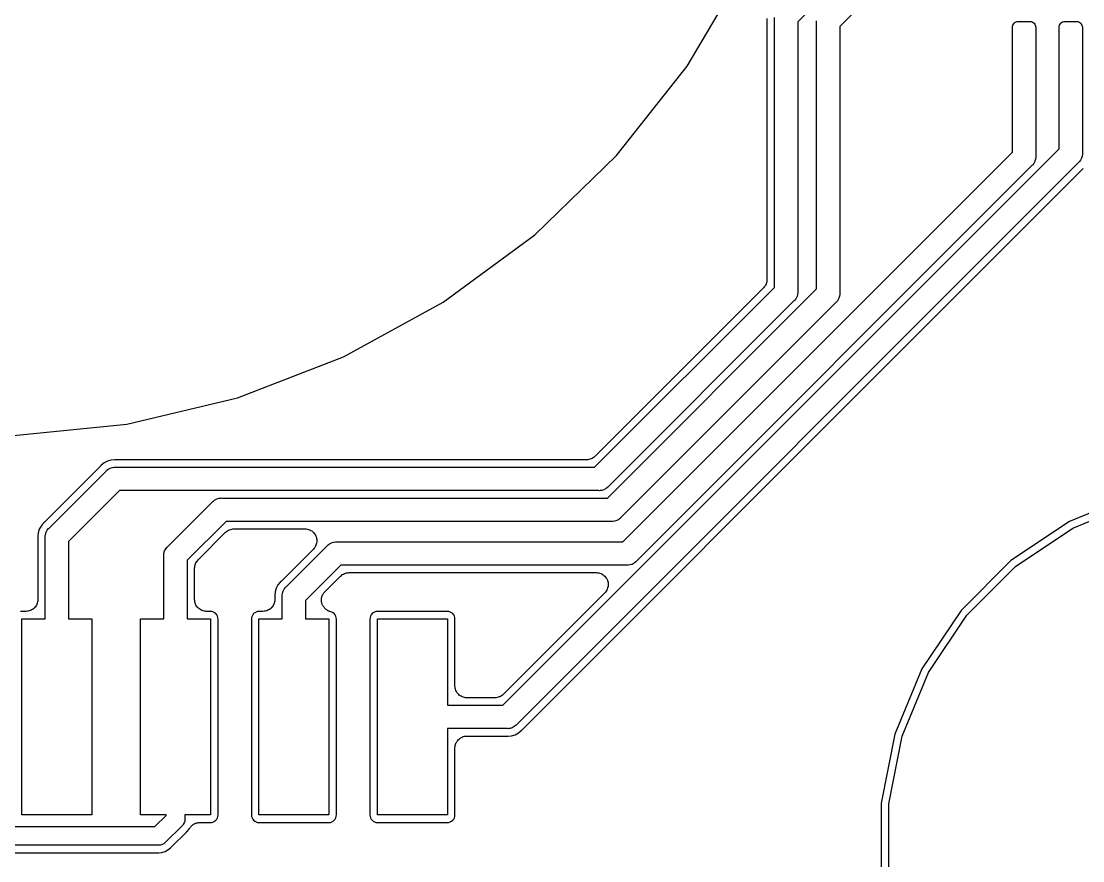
# Model space of a CAD drawing. Extents: x 115.8 to 161.5, y -138.1 to -92.5.
# Drawn here: x 139.05 to 150.43, y -128.94 to -119.95 of the extents above; entities that cross this region are included whole.
import ezdxf

# ---------------------------------------------------------------- set-up
doc = ezdxf.new("R2010")
doc.units = 0
doc.layers.add('BLACK', color=7, linetype='CONTINUOUS')

msp = doc.modelspace()

# ---------------------------------------------------------------- linework, layer by layer
at = {"layer": 'BLACK', "linetype": 'CONTINUOUS'}
for p, q in [((148.502, -118.825), (147.375, -119.952)), ((148.502, -119.325), (147.825, -120.002)), ((146.189, -120.43), (146.81, -119.381)), ((147.045, -119.916), (147.045, -122.712)), ((147.125, -122.798), (147.125, -119.906)), ((147.375, -119.952), (147.375, -122.844)), ((147.574, -119.95), (147.575, -119.944)), ((147.575, -119.956), (147.574, -119.95)), ((147.575, -122.815), (147.575, -119.956)), ((147.825, -120.002), (147.825, -122.861)), ((149.675, -120.012), (149.676, -120)), ((149.675, -120.762), (149.675, -120.012)), ((149.676, -120), (149.68, -119.989)), ((149.68, -119.989), (149.686, -119.978)), ((149.686, -119.978), (149.693, -119.968)), ((149.693, -119.968), (149.703, -119.961)), ((149.703, -119.961), (149.714, -119.955)), ((149.714, -119.955), (149.725, -119.951)), ((149.725, -119.951), (149.737, -119.95)), ((149.737, -119.95), (149.862, -119.95)), ((149.862, -119.95), (149.875, -119.951)), ((149.875, -119.951), (149.886, -119.955)), ((149.886, -119.955), (149.897, -119.961)), ((149.897, -119.961), (149.907, -119.968)), ((149.907, -119.968), (149.914, -119.978)), ((149.914, -119.978), (149.92, -119.989)), ((149.92, -119.989), (149.924, -120)), ((149.924, -120), (149.925, -120.012)), ((149.925, -120.012), (149.925, -121.394)), ((150.175, -120.012), (150.176, -120)), ((150.175, -120.381), (150.175, -120.012)), ((150.176, -120), (150.18, -119.989)), ((150.18, -119.989), (150.186, -119.978)), ((150.186, -119.978), (150.193, -119.968)), ((150.193, -119.968), (150.203, -119.961)), ((150.203, -119.961), (150.214, -119.955)), ((150.214, -119.955), (150.225, -119.951)), ((150.225, -119.951), (150.237, -119.95)), ((150.237, -119.95), (150.362, -119.95)), ((150.362, -119.95), (150.375, -119.951)), ((150.375, -119.951), (150.386, -119.955)), ((150.386, -119.955), (150.397, -119.961)), ((150.397, -119.961), (150.407, -119.968)), ((150.407, -119.968), (150.414, -119.978)), ((150.414, -119.978), (150.42, -119.989)), ((150.42, -119.989), (150.424, -120)), ((150.424, -120), (150.425, -120.012)), ((150.425, -120.012), (150.425, -121.361)), ((145.433, -121.387), (146.189, -120.43)), ((150.175, -121.315), (150.175, -120.381)), ((149.675, -120.763), (149.675, -120.762)), ((149.675, -121.348), (149.675, -120.763)), ((144.215, -127.275), (150.175, -121.315)), ((144.557, -122.234), (145.433, -121.387)), ((145.499, -125.524), (149.675, -121.348)), ((149.925, -121.394), (149.926, -121.4)), ((150.423, -121.391), (150.417, -121.413)), ((150.425, -121.373), (150.423, -121.391)), ((150.425, -121.361), (150.426, -121.367)), ((150.426, -121.367), (150.425, -121.373)), ((150.425, -121.373), (150.425, -121.373)), ((150.384, -121.459), (144.359, -127.484)), ((149.884, -121.493), (145.644, -125.733)), ((149.889, -121.489), (149.884, -121.493)), ((149.893, -121.484), (149.889, -121.489)), ((149.904, -121.47), (149.893, -121.484)), ((149.916, -121.448), (149.904, -121.47)), ((149.917, -121.443), (149.916, -121.448)), ((149.923, -121.425), (149.917, -121.443)), ((149.925, -121.406), (149.923, -121.425)), ((149.926, -121.4), (149.925, -121.406)), ((149.925, -121.406), (149.925, -121.406)), ((150.389, -121.456), (150.384, -121.459)), ((150.395, -121.448), (150.389, -121.456)), ((150.404, -121.436), (150.395, -121.448)), ((150.416, -121.415), (150.404, -121.436)), ((150.417, -121.413), (150.416, -121.415)), ((149.221, -122.735), (150.433, -121.523)), ((143.576, -122.957), (144.557, -122.234)), ((147.035, -122.763), (147.029, -122.773)), ((147.039, -122.75), (147.035, -122.761)), ((147.035, -122.761), (147.035, -122.762)), ((147.035, -122.762), (147.035, -122.763)), ((147.042, -122.739), (147.039, -122.75)), ((147.044, -122.726), (147.042, -122.738)), ((147.042, -122.738), (147.042, -122.738)), ((147.042, -122.738), (147.042, -122.739)), ((147.045, -122.714), (147.044, -122.726)), ((147.045, -122.712), (147.045, -122.713)), ((147.045, -122.713), (147.045, -122.713)), ((147.045, -122.713), (147.045, -122.713)), ((147.045, -122.713), (147.045, -122.714)), ((148.334, -123.623), (149.221, -122.735)), ((149.221, -122.735), (149.221, -122.735)), ((145.198, -124.725), (147.125, -122.798)), ((147.008, -122.802), (145.202, -124.608)), ((145.335, -125.055), (147.575, -122.815)), ((147.015, -122.793), (147.008, -122.802)), ((147.023, -122.784), (147.015, -122.793)), ((147.024, -122.783), (147.023, -122.784)), ((147.023, -122.784), (147.023, -122.784)), ((147.029, -122.773), (147.024, -122.783)), ((147.373, -122.875), (147.367, -122.896)), ((147.375, -122.856), (147.373, -122.875)), ((147.375, -122.844), (147.376, -122.85)), ((147.376, -122.85), (147.375, -122.856)), ((147.375, -122.856), (147.375, -122.856)), ((147.825, -122.873), (147.823, -122.891)), ((147.825, -122.861), (147.826, -122.867)), ((147.826, -122.867), (147.825, -122.873)), ((147.825, -122.873), (147.825, -122.873)), ((142.506, -123.543), (143.576, -122.957)), ((147.334, -122.943), (145.343, -124.934)), ((147.784, -122.959), (145.479, -125.264)), ((147.339, -122.939), (147.334, -122.943)), ((147.343, -122.934), (147.339, -122.939)), ((147.354, -122.92), (147.343, -122.934)), ((147.343, -122.934), (147.343, -122.934)), ((147.366, -122.898), (147.354, -122.92)), ((147.367, -122.896), (147.366, -122.898)), ((147.789, -122.956), (147.784, -122.959)), ((147.793, -122.951), (147.789, -122.956)), ((147.804, -122.937), (147.793, -122.951)), ((147.793, -122.951), (147.793, -122.951)), ((147.816, -122.915), (147.804, -122.936)), ((147.804, -122.936), (147.804, -122.937)), ((147.823, -122.891), (147.816, -122.915)), ((141.369, -123.981), (142.506, -123.543)), ((144.423, -127.533), (148.334, -123.623)), ((148.334, -123.623), (148.334, -123.623)), ((140.183, -124.264), (141.369, -123.981)), ((138.97, -124.386), (140.183, -124.264)), ((139.94, -124.679), (139.908, -124.704)), ((139.975, -124.66), (139.94, -124.679)), ((140.014, -124.648), (139.975, -124.66)), ((140.05, -124.644), (140.014, -124.648)), ((140.054, -124.644), (140.05, -124.644)), ((140.05, -124.644), (140.05, -124.644)), ((140.058, -124.644), (140.054, -124.644)), ((140.063, -124.644), (140.058, -124.644)), ((140.069, -124.645), (140.063, -124.644)), ((140.07, -124.645), (140.069, -124.645)), ((145.112, -124.645), (140.07, -124.645)), ((145.124, -124.644), (145.112, -124.645)), ((145.136, -124.643), (145.124, -124.644)), ((145.137, -124.643), (145.136, -124.643)), ((145.136, -124.643), (145.136, -124.643)), ((145.148, -124.639), (145.137, -124.643)), ((145.16, -124.636), (145.148, -124.639)), ((145.161, -124.635), (145.16, -124.636)), ((145.16, -124.636), (145.16, -124.636)), ((145.171, -124.63), (145.161, -124.635)), ((145.182, -124.625), (145.171, -124.63)), ((145.183, -124.624), (145.182, -124.624)), ((145.182, -124.624), (145.182, -124.625)), ((145.192, -124.616), (145.183, -124.624)), ((145.201, -124.609), (145.192, -124.616)), ((145.202, -124.608), (145.201, -124.609)), ((145.202, -124.608), (145.202, -124.608)), ((145.202, -124.608), (145.202, -124.608)), ((145.202, -124.608), (145.202, -124.608)), ((139.898, -124.717), (139.302, -125.313)), ((139.351, -125.376), (139.961, -124.766)), ((139.901, -124.712), (139.898, -124.717)), ((139.905, -124.709), (139.901, -124.712)), ((139.906, -124.707), (139.905, -124.709)), ((139.908, -124.704), (139.906, -124.707)), ((139.961, -124.766), (139.965, -124.761)), ((139.965, -124.761), (139.97, -124.757)), ((139.97, -124.757), (139.984, -124.746)), ((139.97, -124.757), (139.97, -124.757)), ((139.984, -124.746), (140.006, -124.734)), ((139.984, -124.746), (139.984, -124.746)), ((139.984, -124.746), (139.984, -124.746)), ((140.006, -124.734), (140.03, -124.727)), ((140.03, -124.727), (140.048, -124.725)), ((140.048, -124.725), (140.054, -124.724)), ((140.048, -124.725), (140.048, -124.725)), ((140.054, -124.724), (140.06, -124.725)), ((140.06, -124.725), (145.198, -124.725)), ((140.106, -124.975), (139.56, -125.521)), ((145.244, -124.975), (140.106, -124.975)), ((145.25, -124.976), (145.244, -124.975)), ((145.256, -124.975), (145.25, -124.976)), ((145.275, -124.973), (145.256, -124.975)), ((145.256, -124.975), (145.256, -124.975)), ((145.298, -124.966), (145.275, -124.973)), ((145.32, -124.954), (145.298, -124.966)), ((145.339, -124.939), (145.32, -124.954)), ((145.343, -124.934), (145.339, -124.939)), ((150.983, -125.017), (150.286, -125.306)), ((140.621, -125.577), (141.102, -125.096)), ((141.102, -125.096), (141.106, -125.091)), ((141.106, -125.091), (141.111, -125.087)), ((141.111, -125.087), (141.125, -125.076)), ((141.111, -125.087), (141.111, -125.087)), ((141.125, -125.076), (141.147, -125.064)), ((141.147, -125.064), (141.152, -125.062)), ((141.152, -125.062), (141.17, -125.057)), ((141.17, -125.057), (141.189, -125.055)), ((141.189, -125.055), (141.195, -125.054)), ((141.189, -125.055), (141.189, -125.055)), ((141.195, -125.054), (141.201, -125.055)), ((141.201, -125.055), (145.335, -125.055)), ((150.324, -125.377), (151.006, -125.094)), ((145.479, -125.264), (145.476, -125.269)), ((139.264, -125.355), (139.245, -125.39)), ((139.276, -125.34), (139.264, -125.355)), ((139.289, -125.323), (139.276, -125.34)), ((139.276, -125.34), (139.276, -125.34)), ((139.292, -125.321), (139.289, -125.323)), ((139.296, -125.317), (139.292, -125.321)), ((139.3, -125.314), (139.296, -125.317)), ((139.302, -125.313), (139.3, -125.314)), ((139.331, -125.399), (139.346, -125.38)), ((139.346, -125.38), (139.351, -125.376)), ((141.247, -125.305), (140.83, -125.722)), ((145.381, -125.305), (141.247, -125.305)), ((145.387, -125.306), (145.381, -125.305)), ((145.393, -125.305), (145.387, -125.306)), ((145.411, -125.303), (145.393, -125.305)), ((145.393, -125.305), (145.393, -125.305)), ((145.435, -125.296), (145.411, -125.303)), ((145.456, -125.284), (145.435, -125.296)), ((145.476, -125.269), (145.456, -125.284)), ((150.286, -125.306), (149.659, -125.725)), ((149.71, -125.787), (150.324, -125.377)), ((139.233, -125.429), (139.229, -125.465)), ((139.229, -125.465), (139.229, -125.465)), ((139.229, -125.465), (139.229, -125.469)), ((139.229, -125.469), (139.229, -125.473)), ((139.229, -125.473), (139.23, -125.475)), ((139.23, -125.475), (139.229, -125.48)), ((139.229, -125.48), (139.23, -125.485)), ((139.23, -125.485), (139.23, -126.142)), ((139.245, -125.39), (139.233, -125.429)), ((139.309, -125.469), (139.31, -125.463)), ((139.31, -125.475), (139.309, -125.469)), ((139.31, -125.463), (139.312, -125.445)), ((139.31, -125.463), (139.31, -125.463)), ((139.31, -126.35), (139.31, -125.475)), ((139.312, -125.445), (139.319, -125.421)), ((139.319, -125.421), (139.331, -125.399)), ((140.947, -125.718), (141.243, -125.422)), ((141.243, -125.422), (141.244, -125.421)), ((141.243, -125.422), (141.243, -125.422)), ((141.243, -125.422), (141.243, -125.422)), ((141.243, -125.422), (141.243, -125.422)), ((141.244, -125.421), (141.253, -125.414)), ((141.253, -125.414), (141.262, -125.406)), ((141.262, -125.406), (141.263, -125.406)), ((141.263, -125.405), (141.274, -125.4)), ((141.263, -125.406), (141.263, -125.405)), ((141.274, -125.4), (141.284, -125.395)), ((141.284, -125.395), (141.285, -125.394)), ((141.285, -125.394), (141.297, -125.391)), ((141.285, -125.394), (141.285, -125.394)), ((141.297, -125.391), (141.308, -125.387)), ((141.308, -125.387), (141.309, -125.387)), ((141.309, -125.387), (141.321, -125.386)), ((141.309, -125.387), (141.309, -125.387)), ((141.321, -125.386), (141.333, -125.385)), ((141.333, -125.385), (142.093, -125.385)), ((142.093, -125.385), (142.095, -125.385)), ((142.095, -125.385), (142.095, -125.385)), ((142.095, -125.385), (142.095, -125.385)), ((142.095, -125.385), (142.095, -125.385)), ((142.095, -125.385), (142.107, -125.386)), ((142.107, -125.386), (142.119, -125.388)), ((142.119, -125.388), (142.12, -125.388)), ((142.12, -125.388), (142.12, -125.388)), ((142.12, -125.388), (142.131, -125.391)), ((142.131, -125.391), (142.143, -125.395)), ((142.143, -125.395), (142.143, -125.395)), ((142.143, -125.395), (142.144, -125.395)), ((142.144, -125.395), (142.154, -125.401)), ((142.154, -125.401), (142.165, -125.407)), ((142.165, -125.407), (142.165, -125.407)), ((142.165, -125.407), (142.165, -125.407)), ((142.165, -125.407), (142.174, -125.415)), ((142.174, -125.415), (142.184, -125.423)), ((142.184, -125.423), (142.184, -125.423)), ((142.184, -125.423), (142.184, -125.423)), ((142.184, -125.423), (142.192, -125.433)), ((142.192, -125.433), (142.199, -125.442)), ((142.199, -125.442), (142.2, -125.442)), ((142.2, -125.442), (142.2, -125.442)), ((142.2, -125.442), (142.205, -125.453)), ((142.205, -125.453), (142.211, -125.464)), ((142.211, -125.464), (142.211, -125.464)), ((142.211, -125.464), (142.211, -125.464)), ((142.211, -125.464), (142.215, -125.476)), ((142.215, -125.476), (142.218, -125.488)), ((142.218, -125.488), (142.218, -125.488)), ((142.218, -125.488), (142.218, -125.488)), ((142.218, -125.488), (142.219, -125.5)), ((139.56, -125.521), (139.56, -126.35)), ((140.589, -125.622), (140.601, -125.6)), ((140.601, -125.6), (140.616, -125.581)), ((140.616, -125.581), (140.621, -125.577)), ((142.183, -125.602), (141.842, -125.944)), ((141.891, -126.007), (142.333, -125.565)), ((142.191, -125.592), (142.183, -125.602)), ((142.199, -125.583), (142.191, -125.592)), ((142.205, -125.572), (142.199, -125.583)), ((142.199, -125.583), (142.199, -125.583)), ((142.199, -125.583), (142.199, -125.583)), ((142.211, -125.561), (142.205, -125.572)), ((142.214, -125.549), (142.211, -125.561)), ((142.211, -125.561), (142.211, -125.561)), ((142.211, -125.561), (142.211, -125.561)), ((142.218, -125.538), (142.214, -125.549)), ((142.219, -125.525), (142.218, -125.537)), ((142.218, -125.537), (142.218, -125.537)), ((142.218, -125.537), (142.218, -125.538)), ((142.219, -125.5), (142.22, -125.512)), ((142.22, -125.513), (142.219, -125.525)), ((142.22, -125.512), (142.22, -125.513)), ((142.22, -125.513), (142.22, -125.513)), ((142.333, -125.565), (142.337, -125.56)), ((142.337, -125.56), (142.347, -125.552)), ((142.347, -125.552), (142.356, -125.545)), ((142.356, -125.545), (142.378, -125.533)), ((142.378, -125.533), (142.379, -125.533)), ((142.379, -125.533), (142.401, -125.526)), ((142.401, -125.526), (142.42, -125.524)), ((142.42, -125.524), (142.426, -125.523)), ((142.42, -125.524), (142.42, -125.524)), ((142.426, -125.523), (142.432, -125.524)), ((142.432, -125.524), (145.499, -125.524)), ((140.579, -125.67), (140.58, -125.664)), ((140.58, -125.676), (140.579, -125.67)), ((140.58, -125.664), (140.582, -125.645)), ((140.58, -125.664), (140.58, -125.664)), ((140.58, -126.35), (140.58, -125.676)), ((140.582, -125.645), (140.589, -125.622)), ((140.94, -125.727), (140.947, -125.718)), ((140.83, -125.722), (140.83, -126.35)), ((140.91, -125.806), (140.911, -125.794)), ((140.91, -125.807), (140.91, -125.806)), ((140.91, -125.808), (140.91, -125.807)), ((140.91, -125.807), (140.91, -125.807)), ((140.91, -125.807), (140.91, -125.807)), ((140.91, -126.142), (140.91, -125.808)), ((140.911, -125.794), (140.913, -125.782)), ((140.913, -125.781), (140.916, -125.77)), ((140.913, -125.782), (140.913, -125.781)), ((140.913, -125.782), (140.913, -125.782)), ((140.916, -125.77), (140.92, -125.759)), ((140.92, -125.757), (140.926, -125.747)), ((140.92, -125.758), (140.92, -125.757)), ((140.92, -125.759), (140.92, -125.758)), ((140.926, -125.747), (140.931, -125.737)), ((140.931, -125.737), (140.932, -125.736)), ((140.932, -125.736), (140.94, -125.727)), ((140.932, -125.736), (140.932, -125.736)), ((142.478, -125.774), (142.1, -126.152)), ((145.545, -125.774), (142.478, -125.774)), ((145.551, -125.775), (145.545, -125.774)), ((145.557, -125.774), (145.551, -125.775)), ((145.575, -125.772), (145.557, -125.774)), ((145.557, -125.774), (145.557, -125.774)), ((145.599, -125.765), (145.575, -125.772)), ((145.621, -125.754), (145.599, -125.765)), ((145.64, -125.738), (145.621, -125.754)), ((145.644, -125.733), (145.64, -125.738)), ((149.659, -125.725), (149.125, -126.259)), ((149.187, -126.31), (149.71, -125.787)), ((141.836, -125.948), (141.832, -125.952)), ((141.84, -125.945), (141.836, -125.948)), ((141.842, -125.944), (141.84, -125.945)), ((142.307, -126.058), (142.474, -125.891)), ((142.474, -125.891), (142.475, -125.89)), ((142.474, -125.891), (142.474, -125.891)), ((142.474, -125.891), (142.474, -125.891)), ((142.474, -125.891), (142.474, -125.891)), ((142.475, -125.89), (142.484, -125.883)), ((142.484, -125.883), (142.493, -125.875)), ((142.493, -125.875), (142.494, -125.875)), ((142.494, -125.875), (142.505, -125.869)), ((142.494, -125.875), (142.494, -125.875)), ((142.505, -125.869), (142.515, -125.864)), ((142.515, -125.864), (142.516, -125.863)), ((142.516, -125.863), (142.528, -125.86)), ((142.516, -125.863), (142.516, -125.863)), ((142.528, -125.86), (142.539, -125.857)), ((142.539, -125.857), (142.539, -125.856)), ((142.539, -125.856), (142.54, -125.856)), ((142.54, -125.856), (142.552, -125.855)), ((142.552, -125.855), (142.563, -125.854)), ((142.563, -125.854), (145.216, -125.854)), ((145.216, -125.854), (145.217, -125.854)), ((145.217, -125.854), (145.217, -125.854)), ((145.217, -125.854), (145.217, -125.854)), ((145.217, -125.854), (145.218, -125.854)), ((145.218, -125.854), (145.23, -125.855)), ((145.23, -125.855), (145.242, -125.857)), ((145.242, -125.857), (145.242, -125.857)), ((145.242, -125.857), (145.242, -125.857)), ((145.242, -125.857), (145.254, -125.861)), ((145.254, -125.861), (145.266, -125.864)), ((145.266, -125.864), (145.266, -125.864)), ((145.266, -125.864), (145.266, -125.864)), ((145.266, -125.864), (145.277, -125.87)), ((145.277, -125.87), (145.287, -125.876)), ((145.287, -125.876), (145.288, -125.876)), ((145.288, -125.876), (145.288, -125.876)), ((145.288, -125.876), (145.297, -125.884)), ((145.297, -125.884), (145.307, -125.892)), ((145.307, -125.892), (145.307, -125.892)), ((145.307, -125.892), (145.307, -125.892)), ((145.307, -125.892), (145.314, -125.902)), ((145.314, -125.902), (145.322, -125.911)), ((145.322, -125.911), (145.322, -125.911)), ((145.322, -125.911), (145.322, -125.912)), ((145.322, -125.912), (145.328, -125.922)), ((145.328, -125.922), (145.334, -125.933)), ((145.334, -125.933), (145.334, -125.933)), ((145.334, -125.933), (145.334, -125.934)), ((145.334, -125.934), (145.337, -125.945)), ((145.337, -125.945), (145.341, -125.957)), ((141.773, -126.06), (141.769, -126.1)), ((141.785, -126.021), (141.773, -126.06)), ((141.804, -125.986), (141.785, -126.021)), ((141.827, -125.957), (141.804, -125.986)), ((141.829, -125.954), (141.827, -125.957)), ((141.827, -125.957), (141.827, -125.957)), ((141.832, -125.952), (141.829, -125.954)), ((141.852, -126.074), (141.859, -126.052)), ((141.859, -126.052), (141.871, -126.03)), ((141.871, -126.03), (141.882, -126.016)), ((141.882, -126.016), (141.886, -126.011)), ((141.882, -126.016), (141.882, -126.016)), ((141.886, -126.011), (141.891, -126.007)), ((142.303, -126.063), (142.307, -126.058)), ((145.314, -126.062), (145.306, -126.071)), ((145.321, -126.052), (145.314, -126.062)), ((145.322, -126.052), (145.321, -126.052)), ((145.321, -126.052), (145.321, -126.052)), ((145.327, -126.041), (145.322, -126.052)), ((145.333, -126.03), (145.327, -126.041)), ((145.337, -126.018), (145.333, -126.03)), ((145.333, -126.03), (145.333, -126.03)), ((145.333, -126.03), (145.333, -126.03)), ((145.34, -126.007), (145.337, -126.018)), ((145.341, -126.006), (145.34, -126.007)), ((145.341, -125.957), (145.341, -125.957)), ((145.341, -125.957), (145.341, -125.957)), ((145.341, -125.957), (145.342, -125.969)), ((145.342, -125.994), (145.341, -126.006)), ((145.341, -126.006), (145.341, -126.006)), ((145.342, -125.969), (145.343, -125.982)), ((145.343, -125.982), (145.342, -125.994)), ((145.343, -125.982), (145.343, -125.982)), ((145.343, -125.982), (145.343, -125.982)), ((139.227, -126.168), (139.224, -126.18)), ((139.229, -126.156), (139.227, -126.168)), ((139.227, -126.168), (139.227, -126.168)), ((139.227, -126.168), (139.227, -126.168)), ((139.23, -126.144), (139.229, -126.156)), ((139.23, -126.142), (139.23, -126.143)), ((139.23, -126.143), (139.23, -126.143)), ((139.23, -126.143), (139.23, -126.143)), ((139.23, -126.143), (139.23, -126.144)), ((140.911, -126.154), (140.91, -126.142)), ((140.912, -126.166), (140.911, -126.154)), ((140.912, -126.167), (140.912, -126.166)), ((140.912, -126.166), (140.912, -126.166)), ((140.916, -126.178), (140.912, -126.167)), ((141.767, -126.168), (141.764, -126.18)), ((141.769, -126.156), (141.767, -126.168)), ((141.767, -126.168), (141.767, -126.168)), ((141.767, -126.168), (141.767, -126.168)), ((141.769, -126.1), (141.769, -126.104)), ((141.769, -126.104), (141.77, -126.106)), ((141.77, -126.106), (141.769, -126.111)), ((141.769, -126.111), (141.77, -126.116)), ((141.77, -126.144), (141.769, -126.156)), ((141.77, -126.116), (141.77, -126.142)), ((141.77, -126.142), (141.77, -126.143)), ((141.77, -126.143), (141.77, -126.143)), ((141.77, -126.143), (141.77, -126.143)), ((141.77, -126.143), (141.77, -126.144)), ((141.849, -126.1), (141.85, -126.094)), ((141.85, -126.106), (141.849, -126.1)), ((141.85, -126.094), (141.852, -126.075)), ((141.85, -126.35), (141.85, -126.106)), ((141.852, -126.075), (141.852, -126.074)), ((142.1, -126.152), (142.1, -126.35)), ((142.27, -126.134), (142.272, -126.129)), ((142.27, -126.141), (142.27, -126.134)), ((142.27, -126.147), (142.27, -126.141)), ((142.27, -126.153), (142.27, -126.147)), ((142.27, -126.159), (142.27, -126.153)), ((142.271, -126.166), (142.27, -126.159)), ((142.272, -126.172), (142.271, -126.166)), ((142.272, -126.123), (142.274, -126.117)), ((142.272, -126.129), (142.272, -126.123)), ((142.274, -126.178), (142.272, -126.172)), ((142.274, -126.117), (142.275, -126.11)), ((142.275, -126.11), (142.278, -126.105)), ((142.278, -126.105), (142.279, -126.099)), ((142.279, -126.099), (142.283, -126.093)), ((142.283, -126.093), (142.285, -126.087)), ((142.285, -126.087), (142.288, -126.082)), ((142.288, -126.082), (142.291, -126.077)), ((142.291, -126.077), (142.295, -126.072)), ((142.295, -126.072), (142.299, -126.067)), ((142.299, -126.067), (142.303, -126.063)), ((145.306, -126.071), (144.219, -127.158)), ((139.066, -126.269), (139.044, -126.271)), ((139.103, -126.269), (139.066, -126.269)), ((139.115, -126.268), (139.103, -126.269)), ((139.127, -126.267), (139.115, -126.268)), ((139.128, -126.267), (139.127, -126.267)), ((139.127, -126.267), (139.127, -126.267)), ((139.139, -126.263), (139.128, -126.267)), ((139.151, -126.26), (139.139, -126.263)), ((139.162, -126.254), (139.151, -126.259)), ((139.151, -126.259), (139.151, -126.26)), ((139.151, -126.26), (139.151, -126.26)), ((139.173, -126.248), (139.162, -126.254)), ((139.183, -126.24), (139.173, -126.248)), ((139.173, -126.248), (139.173, -126.248)), ((139.173, -126.248), (139.173, -126.248)), ((139.192, -126.233), (139.183, -126.24)), ((139.2, -126.223), (139.192, -126.232)), ((139.192, -126.232), (139.192, -126.232)), ((139.192, -126.232), (139.192, -126.233)), ((139.208, -126.214), (139.2, -126.223)), ((139.214, -126.202), (139.208, -126.213)), ((139.208, -126.213), (139.208, -126.213)), ((139.208, -126.213), (139.208, -126.214)), ((139.22, -126.192), (139.214, -126.202)), ((139.224, -126.18), (139.22, -126.191)), ((139.22, -126.191), (139.22, -126.192)), ((139.22, -126.192), (139.22, -126.192)), ((140.919, -126.19), (140.916, -126.178)), ((140.92, -126.19), (140.919, -126.19)), ((140.919, -126.19), (140.919, -126.19)), ((140.925, -126.201), (140.92, -126.19)), ((140.931, -126.212), (140.925, -126.201)), ((140.939, -126.222), (140.931, -126.212)), ((140.931, -126.212), (140.931, -126.212)), ((140.931, -126.212), (140.931, -126.212)), ((140.946, -126.231), (140.939, -126.222)), ((140.947, -126.231), (140.946, -126.231)), ((140.956, -126.239), (140.947, -126.231)), ((140.947, -126.231), (140.947, -126.231)), ((140.965, -126.247), (140.956, -126.239)), ((140.966, -126.247), (140.965, -126.247)), ((140.977, -126.253), (140.966, -126.247)), ((140.966, -126.247), (140.966, -126.247)), ((140.987, -126.259), (140.977, -126.253)), ((140.988, -126.259), (140.987, -126.259)), ((140.987, -126.259), (140.987, -126.259)), ((140.999, -126.263), (140.988, -126.259)), ((141.011, -126.266), (140.999, -126.263)), ((141.023, -126.268), (141.011, -126.266)), ((141.011, -126.266), (141.011, -126.266)), ((141.011, -126.266), (141.011, -126.266)), ((141.035, -126.269), (141.023, -126.268)), ((141.036, -126.269), (141.035, -126.269)), ((141.037, -126.269), (141.036, -126.269)), ((141.036, -126.269), (141.036, -126.269)), ((141.036, -126.269), (141.036, -126.269)), ((141.074, -126.269), (141.037, -126.269)), ((141.096, -126.271), (141.074, -126.269)), ((141.111, -126.276), (141.096, -126.271)), ((141.125, -126.283), (141.111, -126.276)), ((141.137, -126.293), (141.125, -126.283)), ((141.555, -126.283), (141.543, -126.293)), ((141.569, -126.276), (141.555, -126.283)), ((141.584, -126.271), (141.569, -126.276)), ((141.606, -126.269), (141.584, -126.271)), ((141.643, -126.269), (141.606, -126.269)), ((141.655, -126.268), (141.643, -126.269)), ((141.667, -126.267), (141.655, -126.268)), ((141.668, -126.267), (141.667, -126.267)), ((141.667, -126.267), (141.667, -126.267)), ((141.679, -126.263), (141.668, -126.267)), ((141.691, -126.26), (141.679, -126.263)), ((141.702, -126.254), (141.691, -126.259)), ((141.691, -126.259), (141.691, -126.26)), ((141.691, -126.26), (141.691, -126.26)), ((141.713, -126.248), (141.702, -126.254)), ((141.723, -126.24), (141.713, -126.248)), ((141.713, -126.248), (141.713, -126.248)), ((141.713, -126.248), (141.713, -126.248)), ((141.732, -126.233), (141.723, -126.24)), ((141.74, -126.223), (141.732, -126.232)), ((141.732, -126.232), (141.732, -126.232)), ((141.732, -126.232), (141.732, -126.233)), ((141.748, -126.214), (141.74, -126.223)), ((141.754, -126.202), (141.748, -126.213)), ((141.748, -126.213), (141.748, -126.213)), ((141.748, -126.213), (141.748, -126.214)), ((141.76, -126.192), (141.754, -126.202)), ((141.764, -126.18), (141.76, -126.191)), ((141.76, -126.191), (141.76, -126.192)), ((141.76, -126.192), (141.76, -126.192)), ((142.275, -126.184), (142.274, -126.178)), ((142.277, -126.19), (142.275, -126.184)), ((142.279, -126.196), (142.277, -126.19)), ((142.282, -126.201), (142.279, -126.196)), ((142.284, -126.207), (142.282, -126.201)), ((142.288, -126.212), (142.284, -126.207)), ((142.291, -126.218), (142.288, -126.212)), ((142.294, -126.222), (142.291, -126.218)), ((142.298, -126.227), (142.294, -126.222)), ((142.302, -126.232), (142.298, -126.227)), ((142.306, -126.237), (142.302, -126.232)), ((142.311, -126.241), (142.306, -126.237)), ((142.315, -126.245), (142.311, -126.241)), ((142.32, -126.249), (142.315, -126.245)), ((142.325, -126.253), (142.32, -126.249)), ((142.33, -126.256), (142.325, -126.253)), ((142.335, -126.259), (142.33, -126.256)), ((142.341, -126.262), (142.335, -126.259)), ((142.347, -126.265), (142.341, -126.262)), ((142.353, -126.267), (142.347, -126.265)), ((142.358, -126.269), (142.353, -126.267)), ((142.36, -126.269), (142.358, -126.269)), ((142.381, -126.276), (142.36, -126.269)), ((142.395, -126.283), (142.381, -126.276)), ((142.407, -126.293), (142.395, -126.283)), ((142.825, -126.283), (142.813, -126.293)), ((142.839, -126.276), (142.825, -126.283)), ((142.854, -126.271), (142.839, -126.276)), ((142.876, -126.269), (142.854, -126.271)), ((143.614, -126.269), (142.876, -126.269)), ((143.636, -126.271), (143.614, -126.269)), ((143.651, -126.276), (143.636, -126.271)), ((143.665, -126.283), (143.651, -126.276)), ((143.677, -126.293), (143.665, -126.283)), ((149.125, -126.259), (148.706, -126.886)), ((139.06, -128.45), (139.06, -126.35)), ((139.06, -126.35), (139.31, -126.35)), ((139.56, -126.35), (139.81, -126.35)), ((139.81, -126.35), (139.81, -128.45)), ((140.33, -128.45), (140.33, -126.35)), ((140.33, -126.35), (140.58, -126.35)), ((140.83, -126.35), (141.08, -126.35)), ((141.08, -126.35), (141.08, -128.45)), ((141.147, -126.305), (141.137, -126.293)), ((141.154, -126.319), (141.147, -126.305)), ((141.159, -126.334), (141.154, -126.319)), ((141.161, -126.356), (141.159, -126.334)), ((141.161, -128.444), (141.161, -126.356)), ((141.521, -126.334), (141.519, -126.356)), ((141.519, -126.356), (141.519, -128.444)), ((141.526, -126.319), (141.521, -126.334)), ((141.533, -126.305), (141.526, -126.319)), ((141.543, -126.293), (141.533, -126.305)), ((141.6, -128.45), (141.6, -126.35)), ((141.6, -126.35), (141.85, -126.35)), ((142.1, -126.35), (142.35, -126.35)), ((142.35, -126.35), (142.35, -128.45)), ((142.417, -126.305), (142.407, -126.293)), ((142.424, -126.319), (142.417, -126.305)), ((142.429, -126.334), (142.424, -126.319)), ((142.431, -126.356), (142.429, -126.334)), ((142.431, -128.444), (142.431, -126.356)), ((142.791, -126.334), (142.789, -126.356)), ((142.789, -126.356), (142.789, -128.444)), ((142.796, -126.319), (142.791, -126.334)), ((142.803, -126.305), (142.796, -126.319)), ((142.813, -126.293), (142.803, -126.305)), ((142.87, -128.45), (142.87, -126.35)), ((142.87, -126.35), (143.62, -126.35)), ((143.62, -126.35), (143.62, -127.275)), ((143.687, -126.305), (143.677, -126.293)), ((143.694, -126.319), (143.687, -126.305)), ((143.699, -126.334), (143.694, -126.319)), ((143.701, -126.356), (143.699, -126.334)), ((143.701, -127.068), (143.701, -126.356)), ((148.777, -126.924), (149.187, -126.31)), ((148.706, -126.886), (148.417, -127.583)), ((148.494, -127.606), (148.777, -126.924)), ((143.702, -127.08), (143.701, -127.068)), ((143.703, -127.092), (143.702, -127.08)), ((143.703, -127.093), (143.703, -127.092)), ((143.703, -127.092), (143.703, -127.092)), ((143.707, -127.104), (143.703, -127.093)), ((143.71, -127.116), (143.707, -127.104)), ((143.711, -127.116), (143.71, -127.116)), ((143.71, -127.116), (143.71, -127.116)), ((143.716, -127.127), (143.711, -127.116)), ((143.722, -127.138), (143.716, -127.127)), ((143.73, -127.148), (143.722, -127.138)), ((143.722, -127.138), (143.722, -127.138)), ((143.722, -127.138), (143.722, -127.138)), ((143.737, -127.157), (143.73, -127.148)), ((143.738, -127.157), (143.737, -127.157)), ((143.747, -127.165), (143.738, -127.157)), ((143.738, -127.157), (143.738, -127.157)), ((143.756, -127.173), (143.747, -127.165)), ((143.757, -127.173), (143.756, -127.173)), ((143.768, -127.179), (143.757, -127.173)), ((143.757, -127.173), (143.757, -127.173)), ((143.778, -127.185), (143.768, -127.179)), ((143.779, -127.185), (143.778, -127.185)), ((143.778, -127.185), (143.778, -127.185)), ((143.79, -127.189), (143.779, -127.185)), ((143.802, -127.192), (143.79, -127.189)), ((143.814, -127.194), (143.802, -127.192)), ((143.802, -127.192), (143.802, -127.192)), ((143.802, -127.192), (143.802, -127.192)), ((143.826, -127.195), (143.814, -127.194)), ((143.827, -127.195), (143.826, -127.195)), ((143.828, -127.195), (143.827, -127.195)), ((143.827, -127.195), (143.827, -127.195)), ((143.827, -127.195), (143.827, -127.195)), ((144.129, -127.195), (143.828, -127.195)), ((144.141, -127.194), (144.129, -127.195)), ((144.153, -127.193), (144.141, -127.194)), ((144.154, -127.193), (144.153, -127.193)), ((144.153, -127.193), (144.153, -127.193)), ((144.165, -127.189), (144.154, -127.193)), ((144.176, -127.186), (144.165, -127.189)), ((144.177, -127.186), (144.176, -127.186)), ((144.178, -127.185), (144.177, -127.186)), ((144.188, -127.18), (144.178, -127.185)), ((144.198, -127.175), (144.188, -127.18)), ((144.199, -127.174), (144.198, -127.175)), ((144.209, -127.166), (144.199, -127.174)), ((144.199, -127.174), (144.199, -127.174)), ((144.218, -127.159), (144.209, -127.166)), ((144.219, -127.158), (144.218, -127.159)), ((144.219, -127.158), (144.219, -127.158)), ((144.219, -127.158), (144.219, -127.158)), ((144.219, -127.158), (144.219, -127.158)), ((143.62, -127.275), (144.215, -127.275)), ((144.261, -127.525), (143.62, -127.525)), ((143.62, -127.525), (143.62, -128.45)), ((144.267, -127.526), (144.261, -127.525)), ((144.273, -127.525), (144.267, -127.526)), ((144.291, -127.523), (144.273, -127.525)), ((144.273, -127.525), (144.273, -127.525)), ((144.315, -127.516), (144.291, -127.523)), ((144.336, -127.504), (144.315, -127.516)), ((144.356, -127.489), (144.336, -127.504)), ((144.359, -127.484), (144.356, -127.489)), ((144.415, -127.543), (144.416, -127.541)), ((144.416, -127.541), (144.42, -127.538)), ((144.42, -127.538), (144.423, -127.533)), ((143.723, -127.66), (143.731, -127.651)), ((143.731, -127.651), (143.739, -127.642)), ((143.739, -127.641), (143.748, -127.634)), ((143.739, -127.642), (143.739, -127.641)), ((143.739, -127.642), (143.739, -127.642)), ((143.748, -127.634), (143.758, -127.626)), ((143.758, -127.626), (143.769, -127.62)), ((143.758, -127.626), (143.758, -127.626)), ((143.758, -127.626), (143.758, -127.626)), ((143.769, -127.62), (143.78, -127.615)), ((143.78, -127.614), (143.792, -127.611)), ((143.78, -127.615), (143.78, -127.614)), ((143.78, -127.614), (143.78, -127.614)), ((143.792, -127.611), (143.803, -127.607)), ((143.803, -127.607), (143.804, -127.607)), ((143.804, -127.607), (143.816, -127.606)), ((143.804, -127.607), (143.804, -127.607)), ((143.816, -127.606), (143.828, -127.605)), ((143.828, -127.605), (144.25, -127.605)), ((144.25, -127.605), (144.252, -127.605)), ((144.252, -127.605), (144.258, -127.606)), ((144.258, -127.606), (144.263, -127.606)), ((144.263, -127.606), (144.267, -127.606)), ((144.267, -127.606), (144.271, -127.606)), ((144.271, -127.606), (144.307, -127.602)), ((144.271, -127.606), (144.271, -127.606)), ((144.307, -127.602), (144.346, -127.59)), ((144.346, -127.59), (144.381, -127.571)), ((144.381, -127.571), (144.412, -127.546)), ((144.412, -127.546), (144.415, -127.543)), ((148.417, -127.583), (148.27, -128.323)), ((148.35, -128.331), (148.494, -127.606)), ((143.701, -127.73), (143.702, -127.718)), ((143.701, -127.731), (143.701, -127.73)), ((143.701, -127.732), (143.701, -127.731)), ((143.701, -127.731), (143.701, -127.731)), ((143.701, -127.731), (143.701, -127.731)), ((143.701, -128.444), (143.701, -127.732)), ((143.702, -127.718), (143.704, -127.706)), ((143.704, -127.706), (143.707, -127.694)), ((143.704, -127.706), (143.704, -127.706)), ((143.704, -127.706), (143.704, -127.706)), ((143.707, -127.694), (143.711, -127.683)), ((143.711, -127.682), (143.717, -127.672)), ((143.711, -127.683), (143.711, -127.682)), ((143.711, -127.682), (143.711, -127.682)), ((143.717, -127.672), (143.723, -127.661)), ((143.723, -127.661), (143.723, -127.66)), ((143.723, -127.661), (143.723, -127.661)), ((148.27, -128.323), (148.27, -129.077)), ((148.35, -129.069), (148.35, -128.331)), ((139.81, -128.45), (139.06, -128.45)), ((140.605, -128.45), (140.33, -128.45)), ((140.605, -128.454), (140.605, -128.45)), ((141.08, -128.45), (140.805, -128.45)), ((140.805, -128.45), (140.805, -128.49)), ((141.159, -128.466), (141.161, -128.444)), ((141.519, -128.444), (141.521, -128.466)), ((142.35, -128.45), (141.6, -128.45)), ((142.429, -128.466), (142.431, -128.444)), ((142.789, -128.444), (142.791, -128.466)), ((143.62, -128.45), (142.87, -128.45)), ((143.699, -128.466), (143.701, -128.444)), ((140.484, -128.575), (140.605, -128.454)), ((140.779, -128.562), (140.776, -128.566)), ((140.784, -128.557), (140.779, -128.562)), ((140.779, -128.562), (140.779, -128.562)), ((140.789, -128.551), (140.784, -128.557)), ((140.798, -128.533), (140.789, -128.551)), ((140.804, -128.515), (140.798, -128.533)), ((140.805, -128.5), (140.804, -128.515)), ((140.805, -128.49), (140.805, -128.495)), ((140.805, -128.495), (140.805, -128.5)), ((140.805, -128.5), (140.805, -128.5)), ((140.876, -128.568), (140.882, -128.564)), ((140.882, -128.564), (140.887, -128.559)), ((140.887, -128.559), (140.891, -128.556)), ((140.891, -128.556), (140.896, -128.552)), ((140.896, -128.552), (140.902, -128.549)), ((140.902, -128.549), (140.907, -128.545)), ((140.907, -128.545), (140.913, -128.543)), ((140.913, -128.543), (140.918, -128.541)), ((140.918, -128.541), (140.924, -128.539)), ((140.924, -128.539), (140.93, -128.536)), ((140.93, -128.536), (140.936, -128.535)), ((140.936, -128.535), (140.941, -128.533)), ((140.941, -128.533), (140.948, -128.533)), ((140.948, -128.533), (140.955, -128.531)), ((140.955, -128.531), (140.96, -128.532)), ((140.96, -128.532), (140.966, -128.531)), ((140.966, -128.531), (141.074, -128.531)), ((141.074, -128.531), (141.096, -128.529)), ((141.096, -128.529), (141.111, -128.524)), ((141.111, -128.524), (141.125, -128.517)), ((141.125, -128.517), (141.137, -128.507)), ((141.137, -128.507), (141.147, -128.495)), ((141.147, -128.495), (141.154, -128.481)), ((141.154, -128.481), (141.159, -128.466)), ((141.521, -128.466), (141.526, -128.481)), ((141.526, -128.481), (141.533, -128.495)), ((141.533, -128.495), (141.543, -128.507)), ((141.543, -128.507), (141.555, -128.517)), ((141.555, -128.517), (141.569, -128.524)), ((141.569, -128.524), (141.584, -128.529)), ((141.584, -128.529), (141.606, -128.531)), ((141.606, -128.531), (142.344, -128.531)), ((142.344, -128.531), (142.366, -128.529)), ((142.366, -128.529), (142.381, -128.524)), ((142.381, -128.524), (142.395, -128.517)), ((142.395, -128.517), (142.407, -128.507)), ((142.407, -128.507), (142.417, -128.495)), ((142.417, -128.495), (142.424, -128.481)), ((142.424, -128.481), (142.429, -128.466)), ((142.791, -128.466), (142.796, -128.481)), ((142.796, -128.481), (142.803, -128.495)), ((142.803, -128.495), (142.813, -128.507)), ((142.813, -128.507), (142.825, -128.517)), ((142.825, -128.517), (142.839, -128.524)), ((142.839, -128.524), (142.854, -128.529)), ((142.854, -128.529), (142.876, -128.531)), ((142.876, -128.531), (143.614, -128.531)), ((143.614, -128.531), (143.636, -128.529)), ((143.636, -128.529), (143.651, -128.524)), ((143.651, -128.524), (143.665, -128.517)), ((143.665, -128.517), (143.677, -128.507)), ((143.677, -128.507), (143.687, -128.495)), ((143.687, -128.495), (143.694, -128.481)), ((143.694, -128.481), (143.699, -128.466)), ((133.016, -128.575), (140.484, -128.575)), ((140.772, -128.569), (140.599, -128.742)), ((140.663, -128.792), (140.822, -128.633)), ((140.776, -128.566), (140.772, -128.569)), ((140.822, -128.633), (140.823, -128.632)), ((140.823, -128.632), (140.827, -128.628)), ((140.827, -128.628), (140.831, -128.625)), ((140.831, -128.625), (140.833, -128.623)), ((140.833, -128.623), (140.856, -128.594)), ((140.856, -128.594), (140.856, -128.594)), ((140.856, -128.594), (140.857, -128.594)), ((140.857, -128.594), (140.858, -128.592)), ((140.858, -128.592), (140.861, -128.587)), ((140.861, -128.587), (140.865, -128.582)), ((140.865, -128.582), (140.869, -128.576)), ((140.869, -128.576), (140.873, -128.572)), ((140.873, -128.572), (140.876, -128.568)), ((140.52, -128.775), (132.98, -128.775)), ((140.525, -128.775), (140.52, -128.775)), ((140.53, -128.775), (140.525, -128.775)), ((140.545, -128.774), (140.53, -128.775)), ((140.53, -128.775), (140.53, -128.775)), ((140.563, -128.768), (140.545, -128.774)), ((140.581, -128.759), (140.563, -128.768)), ((140.596, -128.746), (140.581, -128.759)), ((140.599, -128.742), (140.596, -128.746)), ((140.66, -128.796), (140.663, -128.792)), ((132.984, -128.855), (140.51, -128.855)), ((140.51, -128.855), (140.512, -128.855)), ((140.512, -128.855), (140.517, -128.856)), ((140.517, -128.856), (140.522, -128.856)), ((140.522, -128.856), (140.525, -128.856)), ((140.525, -128.856), (140.528, -128.856)), ((140.528, -128.856), (140.56, -128.852)), ((140.528, -128.856), (140.528, -128.856)), ((140.56, -128.852), (140.594, -128.842)), ((140.594, -128.842), (140.625, -128.825)), ((140.625, -128.825), (140.653, -128.803)), ((140.653, -128.803), (140.655, -128.801)), ((140.655, -128.801), (140.656, -128.799)), ((140.656, -128.799), (140.66, -128.796))]:
    msp.add_line(p, q, dxfattribs=at)

doc.saveas('drawing.dxf')
